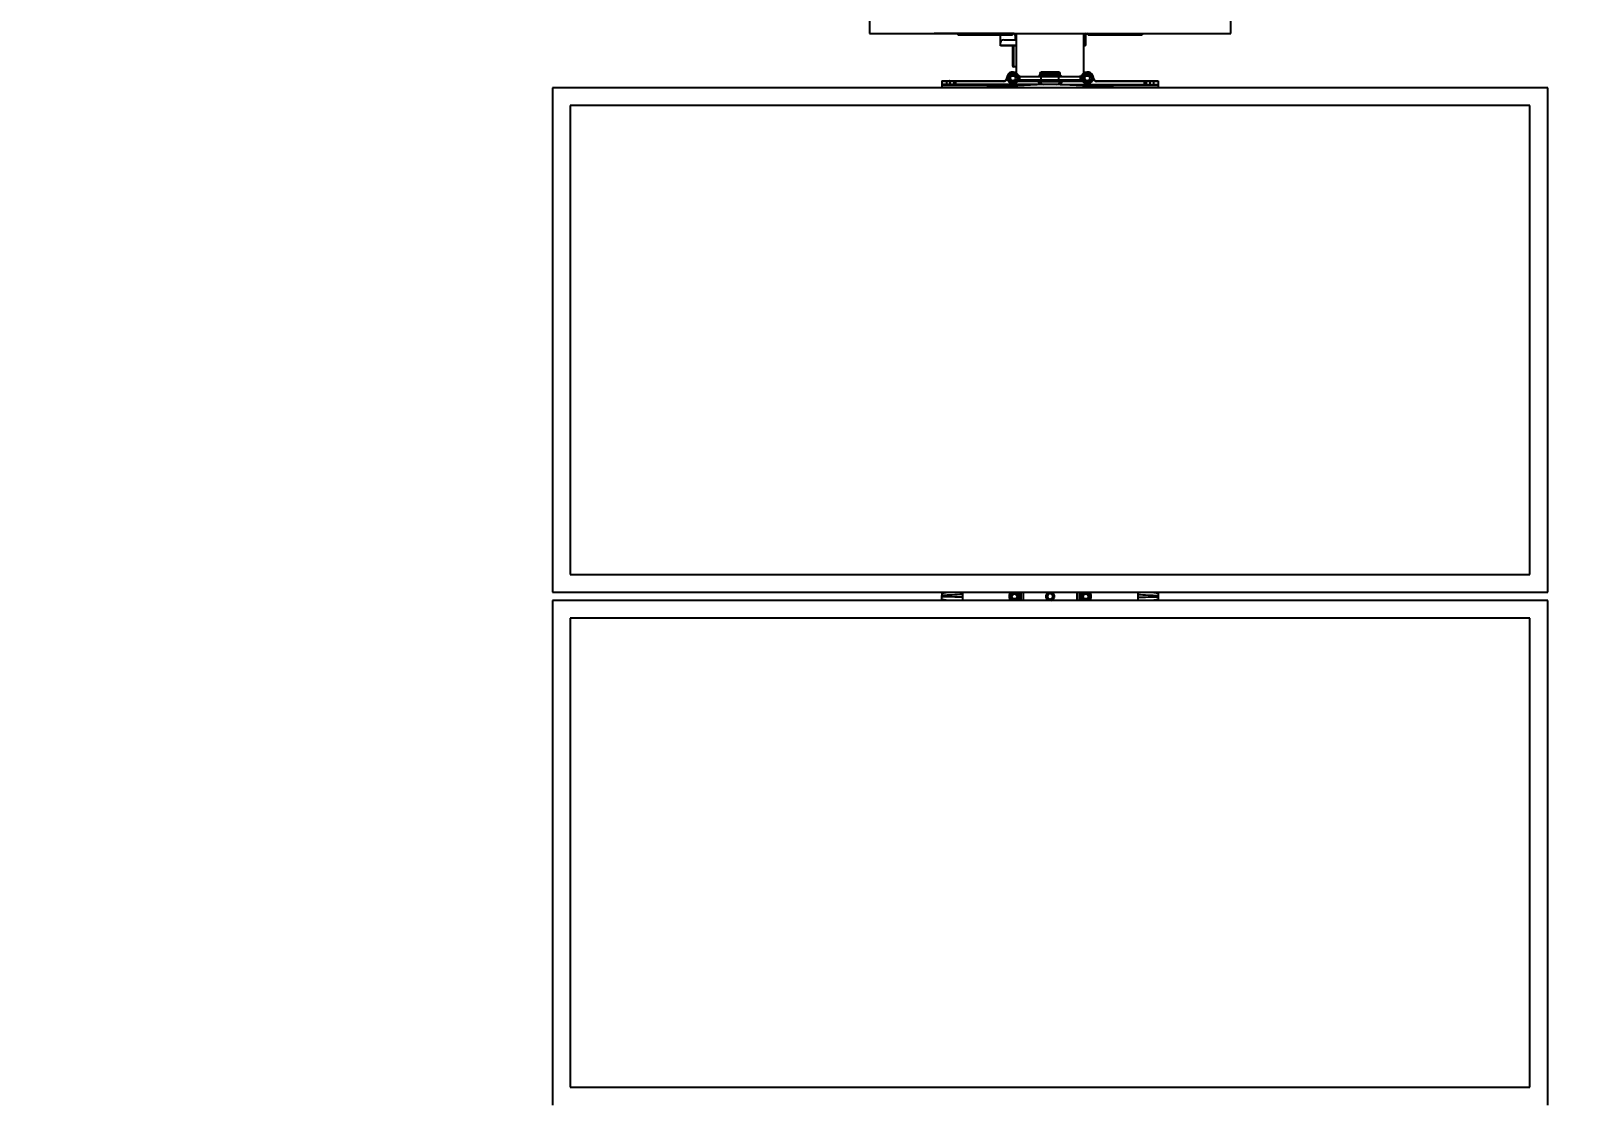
# Model space of a CAD drawing. Header units: feet. Extents: x -21 to 5170, y -254 to 1413.
# Drawn here: x 884.5 to 1023.5, y -55 to 40.9 of the extents above; entities that cross this region are included whole.
import ezdxf
from ezdxf import colors
from ezdxf.entities.mleader import LeaderData, LeaderLine
from ezdxf.math import Vec2, Vec3

# ---------------------------------------------------------------- set-up
doc = ezdxf.new("R2010")
doc.units = ezdxf.units.FT
doc.header["$MEASUREMENT"] = 0
doc.layers.add('E-ARRY-TABL', color=9, linetype='Continuous')
doc.layers.add('G-NPLT', color=67, linetype='Continuous', plot=False)
doc.styles.add('NEI-A', font='arial.ttf')

msp = doc.modelspace()

# ---------------------------------------------------------------- linework, layer by layer
at = {"layer": 'E-ARRY-TABL'}
for p, q in [((959.95564, 56.42221), (959.95564, 40.62914)), ((992.45731, 40.62914), (992.45731, 56.42221)), ((959.95564, 40.62914), (992.45731, 40.62914)), ((965.75465, 40.62914), (965.78077, 40.62765)), ((972.92929, 40.62765), (965.78077, 40.62765)), ((967.94969, 40.50863), (972.78591, 40.50863)), ((967.97538, 40.62914), (967.97538, 40.62765)), ((968.0262, 40.62914), (968.0262, 40.62765)), ((971.75354, 39.50981), (971.75354, 40.50863)), ((973.16223, 40.39876), (973.08789, 40.39876)), ((973.08789, 40.37587), (973.08789, 40.39876)), ((973.08789, 40.37587), (973.16223, 40.37587)), ((973.08906, 40.05913), (973.08906, 40.33596)), ((973.13407, 40.54996), (973.13407, 40.62914)), ((973.16223, 40.37587), (973.16223, 40.39876)), ((973.16223, 40.37587), (973.16231, 40.33596)), ((973.16231, 40.62914), (973.16231, 37.07321)), ((979.25065, 37.07321), (979.25065, 40.62914)), ((979.25065, 40.33596), (979.25073, 40.37587)), ((979.32507, 40.4031), (979.25073, 40.4031)), ((979.25073, 40.4031), (979.25073, 40.37587)), ((979.25073, 40.37587), (979.32507, 40.37587)), ((979.27889, 40.62914), (979.27889, 40.5543)), ((979.32389, 40.33596), (979.32389, 40.14699)), ((979.32507, 40.4031), (979.32507, 40.37587)), ((979.37951, 40.54055), (979.37951, 39.5771)), ((979.62704, 40.51296), (984.46326, 40.51296)), ((971.75354, 39.57143), (973.16231, 39.57143)), ((973.16231, 39.50981), (971.75354, 39.50981)), ((972.0282, 40.05913), (973.16231, 40.05913)), ((972.84324, 37.69288), (972.84324, 39.50981)), ((972.90487, 39.50981), (972.90487, 37.69883)), ((973.04897, 40.06236), (973.0101, 40.06236)), ((973.03962, 40.09583), (973.02776, 40.09583)), ((973.16231, 40.14699), (973.08906, 40.14699)), ((979.32389, 40.14699), (979.25065, 40.14699)), ((979.25065, 40.05913), (979.31313, 40.05913)), ((979.25065, 39.57143), (979.31313, 39.57143)), ((979.37951, 39.50981), (979.25065, 39.50981)), ((979.31313, 40.05913), (979.31313, 39.50981)), ((979.31313, 39.64468), (979.3237, 39.64468)), ((979.37951, 39.5771), (979.31313, 39.5771)), ((979.31313, 39.56562), (979.37951, 39.56562)), ((979.31789, 39.61445), (979.31789, 39.5771)), ((979.3237, 39.5771), (979.3237, 40.14699)), ((979.3237, 39.85176), (979.37951, 39.85176)), ((979.37951, 39.50981), (979.37951, 39.56562)), ((972.84324, 37.69883), (972.91648, 37.69883)), ((972.89905, 37.69288), (972.84324, 37.69288)), ((972.89905, 37.69883), (972.89905, 37.69288)), ((972.90487, 37.68707), (972.90487, 37.63126)), ((972.91648, 37.68707), (972.90487, 37.68707)), ((973.16231, 37.63126), (972.90487, 37.63126)), ((972.91648, 37.69883), (972.91648, 37.63126)), ((966.47886, 36.35757), (972.03003, 36.35757)), ((966.47886, 36.35757), (966.47886, 35.73958)), ((972.03003, 36.31179), (966.47886, 36.31179)), ((966.90809, 36.03713), (966.90809, 36.31179)), ((967.19406, 36.31179), (967.19406, 36.03713)), ((967.56059, 36.03713), (967.56059, 36.31179)), ((967.70358, 36.35757), (967.70358, 36.03713)), ((972.03003, 36.31179), (972.03003, 36.35757)), ((972.3502, 36.61906), (972.30446, 36.62094)), ((972.52362, 36.41032), (972.5245, 36.45238)), ((972.54666, 36.39637), (972.52362, 36.41032)), ((972.53118, 36.77261), (972.53174, 36.79954)), ((972.53174, 36.79954), (972.5686, 36.81981)), ((972.85663, 36.20868), (972.82065, 36.23046)), ((972.82965, 36.96335), (972.87288, 36.98712)), ((972.89986, 36.23244), (972.85663, 36.20868)), ((972.87288, 36.98712), (972.90886, 36.96533)), ((973.19777, 36.39625), (973.16231, 36.37675)), ((973.18285, 36.79942), (973.20589, 36.78547)), ((973.19833, 36.42318), (973.19777, 36.39625)), ((973.20589, 36.78547), (973.20501, 36.74342)), ((973.30447, 36.86597), (973.34356, 36.8898)), ((973.32954, 36.8305), (973.36505, 36.8594)), ((973.32954, 36.75246), (973.32954, 36.8305)), ((973.32954, 36.30035), (973.32954, 36.44334)), ((975.16587, 36.30035), (973.32954, 36.30035)), ((973.46148, 36.7253), (973.46148, 36.39905)), ((978.86127, 36.71234), (973.55169, 36.71234)), ((973.57807, 36.75812), (978.83488, 36.75812)), ((978.81612, 36.43768), (973.59684, 36.43768)), ((975.16587, 36.43713), (975.16587, 36.30035)), ((975.29003, 36.31617), (975.16587, 36.30035)), ((975.28986, 36.31751), (977.12309, 36.31751)), ((975.29094, 37.02133), (975.29094, 36.89545)), ((977.12202, 37.02133), (975.29094, 37.02133)), ((975.29094, 36.89545), (977.12202, 36.89545)), ((975.41488, 36.43768), (975.41488, 36.71234)), ((975.42827, 37.15867), (976.98469, 37.15867)), ((976.99807, 36.43768), (976.99807, 36.71234)), ((977.12202, 36.89545), (977.12202, 37.02133)), ((977.24709, 36.30035), (977.12292, 36.31617)), ((977.24709, 36.30035), (977.24709, 36.43713)), ((979.08341, 36.30035), (977.24709, 36.30035)), ((978.95148, 36.39905), (978.95148, 36.7253)), ((979.08341, 36.8305), (979.04791, 36.8594)), ((979.10848, 36.86597), (979.0694, 36.8898)), ((979.08341, 36.8305), (979.08341, 36.75246)), ((979.08341, 36.44334), (979.08341, 36.30035)), ((980.06275, 36.61906), (980.10849, 36.62094)), ((980.38292, 36.31179), (980.38292, 36.35757)), ((980.38292, 36.35757), (985.93409, 36.35757)), ((985.93409, 36.31179), (980.38292, 36.31179)), ((984.70938, 36.03713), (984.70938, 36.35757)), ((984.85236, 36.31179), (984.85236, 36.03713)), ((985.2189, 36.03713), (985.2189, 36.31179)), ((985.50486, 36.31179), (985.50486, 36.03713)), ((985.93409, 36.35757), (985.93409, 35.73958)), ((1020.97639, 35.73958), (931.43656, 35.73958)), ((931.43656, 35.73958), (931.43656, -9.67121)), ((975.29484, 36.03713), (966.47886, 36.03713)), ((973.86083, 35.94557), (966.47886, 35.94557)), ((973.86083, 35.94557), (969.93018, 35.73958)), ((973.16231, 35.90897), (973.16231, 35.73958)), ((975.6018, 36.03681), (973.86083, 35.94557)), ((976.80517, 36.03713), (975.60779, 36.03713)), ((978.55212, 35.94557), (976.81115, 36.03681)), ((977.11811, 36.03713), (985.93409, 36.03713)), ((985.93409, 35.94557), (978.55212, 35.94557)), ((982.48277, 35.73958), (978.55212, 35.94557)), ((979.25065, 35.73958), (979.25065, 35.90897)), ((1020.97639, -9.67121), (1020.97639, 35.73958)), ((933.03876, 34.13738), (933.03876, -8.06902)), ((1019.37419, 34.13738), (933.03876, 34.13738)), ((1019.37419, -8.06902), (1019.37419, 34.13738)), ((933.03876, -8.06902), (1019.37419, -8.06902)), ((931.43656, -9.67121), (1020.97639, -9.67121)), ((966.47886, -9.75084), (967.06491, -9.67121)), ((972.66805, -9.67919), (972.67681, -9.67121)), ((973.04274, -9.67121), (973.17131, -9.74583)), ((973.18062, -9.67121), (973.20658, -9.68505)), ((979.07921, -9.67699), (979.08559, -9.67121)), ((985.34805, -9.67121), (985.93409, -9.75084)), ((931.43656, -10.40365), (931.43656, -55.81444)), ((1020.97639, -10.40365), (931.43656, -10.40365)), ((967.06564, -10.40365), (966.47886, -10.32402)), ((973.33612, -10.39567), (973.32736, -10.40365)), ((979.23234, -10.40365), (979.20405, -10.38845)), ((979.37038, -10.40489), (979.23972, -10.32791)), ((979.74253, -10.39787), (979.73614, -10.40365)), ((985.93409, -10.32402), (985.34731, -10.40365)), ((1020.97639, -55.81444), (1020.97639, -10.40365)), ((1019.37419, -12.00584), (933.03876, -12.00584)), ((933.03876, -12.00584), (933.03876, -54.21224)), ((1019.37419, -54.21224), (1019.37419, -12.00584)), ((933.03876, -54.21224), (1019.37419, -54.21224))]:
    msp.add_line(p, q, dxfattribs=at)
for points in [[(967.8732, 40.62914), (967.87319, 40.62765), (967.87901, 40.5821), (967.8956, 40.54349), (967.92042, 40.51769), (967.94969, 40.50863), (967.97897, 40.51769), (968.00379, 40.54349), (968.02038, 40.5821), (968.0262, 40.62765)], [(967.92027, 40.62765), (967.92038, 40.62366), (967.92421, 40.60476), (967.93282, 40.59015), (967.94458, 40.58257), (967.95731, 40.58343), (967.96861, 40.59258), (967.97636, 40.6083), (967.97912, 40.62765)], [(972.86242, 40.62765), (972.8566, 40.5821), (972.84001, 40.54349), (972.81519, 40.51769), (972.78591, 40.50863)], [(979.62704, 40.51296), (979.59776, 40.52202), (979.57294, 40.54782), (979.55636, 40.58643), (979.55056, 40.62914)], [(984.38678, 40.62914), (984.39258, 40.58643), (984.40916, 40.54782), (984.43398, 40.52202), (984.46326, 40.51296), (984.49254, 40.52202), (984.51736, 40.54782), (984.53394, 40.58643), (984.53974, 40.62914)], [(984.43389, 40.62914), (984.43659, 40.61263), (984.44435, 40.59691), (984.45564, 40.58776), (984.46837, 40.5869), (984.48014, 40.59448), (984.48874, 40.60909), (984.49257, 40.62799), (984.49263, 40.62914)], [(973.02776, 40.09583), (973.06152, 40.11699), (973.08906, 40.13179)], [(973.08906, 40.12567), (973.07339, 40.11699), (973.03962, 40.09583)], [(973.05603, 40.07575), (973.08828, 40.09596), (973.08906, 40.09641)], [(966.90809, 36.31179), (966.90864, 36.32072), (966.91027, 36.32931), (966.91291, 36.33722), (966.91647, 36.34416), (966.9208, 36.34985), (966.92575, 36.35408), (966.93111, 36.35669), (966.93669, 36.35757)], [(967.19406, 36.31179), (967.19351, 36.32072), (967.19188, 36.32931), (967.18924, 36.33722), (967.18568, 36.34416), (967.18135, 36.34985), (967.17641, 36.35408), (967.17104, 36.35669), (967.16546, 36.35757)], [(967.56059, 36.31179), (967.56004, 36.32072), (967.55842, 36.32931), (967.55577, 36.33722), (967.55222, 36.34416), (967.54788, 36.34985), (967.54294, 36.35408), (967.53758, 36.35669), (967.532, 36.35757)], [(973.46148, 36.7253), (973.46397, 36.73487), (973.46758, 36.744), (973.47214, 36.75225), (973.47743, 36.75923), (973.48322, 36.76464), (973.48922, 36.7682), (973.49515, 36.76975), (973.50075, 36.76922)], [(973.55169, 36.71234), (973.55219, 36.72127), (973.5537, 36.72986), (973.55613, 36.73777), (973.55941, 36.74471), (973.56341, 36.7504), (973.56798, 36.75463), (973.57293, 36.75724), (973.57807, 36.75812)], [(975.41488, 36.71234), (975.41539, 36.72127), (975.41689, 36.72986), (975.41933, 36.73777), (975.42261, 36.74471), (975.42661, 36.7504), (975.43117, 36.75463), (975.43612, 36.75724), (975.44127, 36.75812)], [(976.99807, 36.71234), (976.99757, 36.72127), (976.99606, 36.72986), (976.99363, 36.73777), (976.99034, 36.74471), (976.98635, 36.7504), (976.98178, 36.75463), (976.97683, 36.75724), (976.97169, 36.75812)], [(978.86127, 36.71234), (978.86076, 36.72127), (978.85926, 36.72986), (978.85682, 36.73777), (978.85354, 36.74471), (978.84954, 36.7504), (978.84498, 36.75463), (978.84003, 36.75724), (978.83488, 36.75812)], [(978.95148, 36.7253), (978.94898, 36.73487), (978.94537, 36.744), (978.94081, 36.75225), (978.93552, 36.75923), (978.92974, 36.76464), (978.92374, 36.7682), (978.9178, 36.76975), (978.9122, 36.76922)], [(984.85236, 36.31179), (984.85291, 36.32072), (984.85454, 36.32931), (984.85718, 36.33722), (984.86074, 36.34416), (984.86507, 36.34985), (984.87001, 36.35408), (984.87538, 36.35669), (984.88096, 36.35757)], [(985.2189, 36.31179), (985.21944, 36.32072), (985.22107, 36.32931), (985.22371, 36.33722), (985.22727, 36.34416), (985.2316, 36.34985), (985.23655, 36.35408), (985.24191, 36.35669), (985.24749, 36.35757)], [(985.50486, 36.31179), (985.50431, 36.32072), (985.50268, 36.32931), (985.50004, 36.33722), (985.49649, 36.34416), (985.49215, 36.34985), (985.48721, 36.35408), (985.48184, 36.35669), (985.47627, 36.35757)]]:
    msp.add_lwpolyline(points, dxfattribs=at)
for centre, radius in [((972.86476, 36.5979), 0.48981), ((972.86476, 36.5979), 0.36622), ((972.86476, 36.5979), 0.22889), ((979.5482, 36.5979), 0.48981), ((979.5482, 36.5979), 0.36622), ((979.5482, 36.5979), 0.22889), ((973.00209, -10.03743), 0.33715), ((979.41087, -10.03743), 0.33715), ((973.00209, -10.03743), 0.24051), ((973.00209, -10.03743), 0.22889), ((979.41087, -10.03743), 0.24051), ((979.41087, -10.03743), 0.22889)]:
    msp.add_circle(centre, radius, dxfattribs=at)
for centre, radius, start, end in [((972.0282, 39.78447), 0.27466, 90, 180), ((973.05055, 40.06241), 0.04045, 124.2905746, 180.0673651), ((973.06241, 40.06241), 0.04045, 124.2905746, 180.0673651), ((972.98883, 40.03759), 0.07728, 29.5936611, 48.9117726), ((973.06515, 40.06238), 0.01618, 124.2905746, 180.0673651), ((979.24483, 39.64468), 0.07906, 329.7602805, 356.003276), ((972.90487, 37.69288), 0.06163, 180, 270), ((972.90487, 37.69288), 0.00581, 180, 270), ((972.03003, 36.63223), 0.27466, 270, 357.6447156), ((972.03003, 36.63223), 0.32044, 270, 357.6447156), ((972.86476, 36.5979), 0.56077, 31.3690138, 177.6447156), ((972.86476, 36.5979), 0.51499, 31.3690138, 177.6447156), ((972.86476, 36.5979), 0.40742, 126.8738017, 175.3985356), ((972.86476, 36.5979), 0.40742, 186.8590646, 237.2284647), ((972.86476, 36.5979), 0.40742, 67.037025, 115.183735), ((972.86476, 36.5979), 0.40742, 247.9109617, 294.9737153), ((972.86476, 36.5979), 0.40742, 7.2707127, 56.5342183), ((972.86476, 36.5979), 0.40742, 305.7599509, 355.7674923), ((973.57807, 37.03278), 0.32044, 211.3690138, 219.1415928), ((973.57807, 37.03278), 0.27466, 211.3690138, 219.1415928), ((973.55169, 37.03278), 0.32044, 253.6491279, 270), ((973.57807, 37.03278), 0.27466, 253.6491279, 270), ((975.15361, 36.89545), 0.13733, 270, 0), ((975.15361, 36.30035), 0.13733, 7.1807558, 90), ((975.60779, 36.35757), 0.32044, 187.1807558, 270), ((975.42827, 37.02133), 0.13733, 90, 180), ((976.80517, 36.35757), 0.32044, 270, 352.8192442), ((976.98469, 37.02133), 0.13733, 0, 90), ((977.25935, 36.89545), 0.13733, 180, 270), ((977.25935, 36.30035), 0.13733, 90, 172.8192442), ((978.83488, 37.03278), 0.27466, 270, 286.3508721), ((978.86127, 37.03278), 0.32044, 270, 286.3508721), ((978.83488, 37.03278), 0.27466, 320.8584072, 328.6309862), ((979.5482, 36.5979), 0.56077, 2.3552844, 148.6309862), ((978.83488, 37.03278), 0.32044, 320.8584072, 328.6309862), ((979.5482, 36.5979), 0.51499, 2.3552844, 148.6309862), ((979.5482, 36.5979), 0.40742, 126.7516669, 177.1400168), ((979.5482, 36.5979), 0.40742, 187.7350284, 234.7859231), ((979.5482, 36.5979), 0.40742, 65.7900849, 115.2744101), ((979.5482, 36.5979), 0.40742, 245.3568824, 295.655907), ((979.5482, 36.5979), 0.40742, 7.6164292, 54.814168), ((979.5482, 36.5979), 0.40742, 307.1519395, 356.1897251), ((980.38292, 36.63223), 0.32044, 182.3552844, 270), ((980.38292, 36.63223), 0.27466, 182.3552844, 270), ((973.00209, -10.03743), 0.48981, 132.9975613, 228.3883683), ((973.00209, -10.03743), 0.40742, 115.9892336, 244.0107664), ((973.00209, -10.03743), 0.40742, 295.9892336, 59.8725613), ((973.00209, -10.03743), 0.48981, 312.9975613, 48.3883881), ((979.41087, -10.03743), 0.48981, 132.6184959, 228.3883683), ((979.41087, -10.03743), 0.40742, 115.9892336, 239.4934959), ((979.41087, -10.03743), 0.40742, 295.9892336, 64.0107664), ((979.41087, -10.03743), 0.48981, 312.6184959, 48.3883881)]:
    msp.add_arc(centre, radius, start, end, dxfattribs=at)
for centre, major_axis, ratio, start_param, end_param in [((972.81534, 40.39876), (0.27277, 0), 0.839099631, 0.090946591, 1.397449882), ((972.92929, 40.39876), (0.27277, 0), 0.839099631, 0.721625379, 1.570796327), ((979.48367, 40.4031), (0.27277, 0), 0.839099631, 1.728462863, 2.419967275), ((979.59762, 40.4031), (0.27277, 0), 0.839099631, 1.728462863, 3.050646063), ((973.59684, 36.30035), (0.19469, 0), 0.705389765, 1.570796327, 2.339581285), ((978.81612, 36.30035), (0.19469, 0), 0.705389765, 0.802011369, 1.570796327)]:
    msp.add_ellipse(centre, major_axis=major_axis, ratio=ratio, start_param=start_param, end_param=end_param, dxfattribs=at)
for points, knots in [([(973.08789, 40.39876), (973.08786, 40.40264), (973.08782, 40.40959), (973.08724, 40.4165), (973.08699, 40.41955)], [0, 0, 0, 0, 0.558216671, 1, 1, 1, 1]), ([(973.08906, 40.33596), (973.08898, 40.33978), (973.08869, 40.35299), (973.08822, 40.36637), (973.08789, 40.37587)], [0, 0, 0, 0, 0.289982057, 1, 1, 1, 1]), ([(973.13407, 40.54996), (973.14002, 40.54236), (973.15439, 40.52399), (973.16168, 40.47766), (973.16219, 40.43296), (973.16222, 40.40388), (973.16223, 40.39876)], [0, 0, 0, 0, 0.201331344, 0.486190971, 0.90951622, 1, 1, 1, 1]), ([(979.25073, 40.4031), (979.25061, 40.42877), (979.25042, 40.47099), (979.25697, 40.51952), (979.26845, 40.54353), (979.2771, 40.55246), (979.27889, 40.5543)], [0, 0, 0, 0, 0.450932135, 0.741635886, 0.9467761, 1, 1, 1, 1]), ([(979.32507, 40.37587), (979.32501, 40.37199), (979.3248, 40.35861), (979.32427, 40.34536), (979.32389, 40.33596)], [0, 0, 0, 0, 0.28994844, 1, 1, 1, 1]), ([(979.32597, 40.42388), (979.32566, 40.42002), (979.32512, 40.41311), (979.32508, 40.40616), (979.32507, 40.4031)], [0, 0, 0, 0, 0.558630022, 1, 1, 1, 1]), ([(972.44202, 36.58733), (972.45844, 36.61749), (972.49158, 36.67836), (972.52584, 36.74128), (972.54313, 36.77302)], [0, 0, 0, 0, 0.495457963, 1, 1, 1, 1]), ([(972.55228, 36.40692), (972.54966, 36.4112), (972.52987, 36.44358), (972.49256, 36.50464), (972.45897, 36.5596), (972.44202, 36.58733)], [0, 0, 0, 0, 0.070085768, 0.530782234, 1, 1, 1, 1]), ([(972.54313, 36.77302), (972.54552, 36.77743), (972.56367, 36.81076), (972.59789, 36.8736), (972.6287, 36.93017), (972.64424, 36.95872)], [0, 0, 0, 0, 0.070085768, 0.530782234, 1, 1, 1, 1]), ([(972.66253, 36.22651), (972.64463, 36.25581), (972.60849, 36.31495), (972.57113, 36.37608), (972.55228, 36.40692)], [0, 0, 0, 0, 0.495457963, 1, 1, 1, 1]), ([(972.64424, 36.95872), (972.66198, 36.95916), (972.73088, 36.96088), (972.80246, 36.96267), (972.85561, 36.964)], [0, 0, 0, 0, 0.257551345, 1, 1, 1, 1]), ([(972.66253, 36.22651), (972.68028, 36.22696), (972.74918, 36.22868), (972.82076, 36.23047), (972.8739, 36.23179)], [0, 0, 0, 0, 0.257551345, 1, 1, 1, 1]), ([(972.85561, 36.964), (972.87483, 36.96448), (972.94637, 36.96627), (973.01603, 36.96801), (973.06698, 36.96928)], [0, 0, 0, 0, 0.268633605, 1, 1, 1, 1]), ([(972.8739, 36.23179), (972.89312, 36.23228), (972.96467, 36.23406), (973.03433, 36.2358), (973.08527, 36.23708)], [0, 0, 0, 0, 0.268633605, 1, 1, 1, 1]), ([(973.06698, 36.96928), (973.08488, 36.93998), (973.12102, 36.88084), (973.15838, 36.81971), (973.17723, 36.78887)], [0, 0, 0, 0, 0.495457963, 1, 1, 1, 1]), ([(973.18638, 36.42277), (973.18399, 36.41837), (973.16584, 36.38504), (973.13162, 36.32219), (973.10081, 36.26562), (973.08527, 36.23708)], [0, 0, 0, 0, 0.070085768, 0.530782234, 1, 1, 1, 1]), ([(973.17723, 36.78887), (973.17985, 36.78459), (973.19964, 36.75221), (973.23696, 36.69115), (973.27054, 36.63619), (973.28749, 36.60846)], [0, 0, 0, 0, 0.070085768, 0.530782234, 1, 1, 1, 1]), ([(973.28749, 36.60846), (973.27107, 36.5783), (973.23793, 36.51744), (973.20367, 36.45451), (973.18638, 36.42277)], [0, 0, 0, 0, 0.495457963, 1, 1, 1, 1]), ([(973.46148, 36.7253), (973.44765, 36.73103), (973.41166, 36.74593), (973.36378, 36.78437), (973.33852, 36.81841), (973.32954, 36.8305)], [0, 0, 0, 0, 0.287041376, 0.74678474, 1, 1, 1, 1]), ([(973.32954, 36.30035), (973.32971, 36.30048), (973.34924, 36.3156), (973.39484, 36.3512), (973.43729, 36.38168), (973.46148, 36.39905)], [0, 0, 0, 0, 0.003776787, 0.43232372, 1, 1, 1, 1]), ([(973.36505, 36.8594), (973.37437, 36.84894), (973.39806, 36.82235), (973.43177, 36.79926), (973.46855, 36.78009), (973.48671, 36.77396), (973.50075, 36.76922)], [0, 0, 0, 0, 0.238468555, 0.606420841, 0.695548911, 1, 1, 1, 1]), ([(975.29484, 36.03713), (975.26324, 36.07455), (975.1983, 36.15142), (975.17687, 36.24984), (975.16587, 36.30035)], [0, 0, 0, 0, 0.486802837, 1, 1, 1, 1]), ([(977.24709, 36.30035), (977.23609, 36.24984), (977.21465, 36.15142), (977.14972, 36.07455), (977.11811, 36.03713)], [0, 0, 0, 0, 0.513197163, 1, 1, 1, 1]), ([(978.9122, 36.76922), (978.9306, 36.77578), (978.96689, 36.78871), (979.01565, 36.82306), (979.03921, 36.8496), (979.04791, 36.8594)], [0, 0, 0, 0, 0.393458554, 0.776011655, 1, 1, 1, 1]), ([(979.08341, 36.8305), (979.07501, 36.81914), (979.05287, 36.78917), (979.00675, 36.74924), (978.96965, 36.73317), (978.95148, 36.7253)], [0, 0, 0, 0, 0.23768431, 0.626554785, 1, 1, 1, 1]), ([(978.95148, 36.39905), (978.97567, 36.38168), (979.01812, 36.3512), (979.06371, 36.3156), (979.08324, 36.30048), (979.08341, 36.30035)], [0, 0, 0, 0, 0.56767628, 0.996223213, 1, 1, 1, 1]), ([(979.12543, 36.58863), (979.14194, 36.61874), (979.17527, 36.6795), (979.20973, 36.74232), (979.22711, 36.77401)], [0, 0, 0, 0, 0.495457963, 1, 1, 1, 1]), ([(979.23514, 36.40788), (979.23253, 36.41217), (979.21284, 36.44461), (979.17571, 36.50578), (979.14229, 36.56085), (979.12543, 36.58863)], [0, 0, 0, 0, 0.070085768, 0.530782234, 1, 1, 1, 1]), ([(979.22711, 36.77401), (979.22952, 36.7784), (979.24777, 36.81168), (979.28218, 36.87442), (979.31316, 36.9309), (979.32879, 36.95939)], [0, 0, 0, 0, 0.070085768, 0.530782234, 1, 1, 1, 1]), ([(979.34484, 36.22713), (979.32702, 36.25649), (979.29106, 36.31574), (979.25389, 36.37698), (979.23514, 36.40788)], [0, 0, 0, 0, 0.495457963, 1, 1, 1, 1]), ([(979.32879, 36.95939), (979.34653, 36.95978), (979.41544, 36.96129), (979.48702, 36.96286), (979.54017, 36.96402)], [0, 0, 0, 0, 0.257551345, 1, 1, 1, 1]), ([(979.34484, 36.22713), (979.36259, 36.22752), (979.43149, 36.22903), (979.50308, 36.2306), (979.55622, 36.23177)], [0, 0, 0, 0, 0.257551345, 1, 1, 1, 1]), ([(979.54017, 36.96402), (979.55939, 36.96445), (979.63094, 36.96601), (979.70061, 36.96754), (979.75156, 36.96866)], [0, 0, 0, 0, 0.268633605, 1, 1, 1, 1]), ([(979.55622, 36.23177), (979.57544, 36.23219), (979.64699, 36.23376), (979.71666, 36.23529), (979.76761, 36.2364)], [0, 0, 0, 0, 0.268633605, 1, 1, 1, 1]), ([(979.75156, 36.96866), (979.76937, 36.9393), (979.80533, 36.88006), (979.84251, 36.81881), (979.86126, 36.78791)], [0, 0, 0, 0, 0.495457963, 1, 1, 1, 1]), ([(979.86929, 36.42178), (979.86688, 36.41739), (979.84863, 36.38411), (979.81421, 36.32137), (979.78324, 36.2649), (979.76761, 36.2364)], [0, 0, 0, 0, 0.070085768, 0.530782234, 1, 1, 1, 1]), ([(979.86126, 36.78791), (979.86386, 36.78363), (979.88355, 36.75118), (979.92068, 36.69001), (979.9541, 36.63495), (979.97097, 36.60716)], [0, 0, 0, 0, 0.070085768, 0.530782234, 1, 1, 1, 1]), ([(979.97097, 36.60716), (979.95445, 36.57706), (979.92112, 36.51629), (979.88667, 36.45348), (979.86929, 36.42178)], [0, 0, 0, 0, 0.495457963, 1, 1, 1, 1]), ([(975.62962, 36.03713), (975.62939, 36.03713), (975.59282, 36.03713), (975.51983, 36.03713), (975.4096, 36.03713), (975.33062, 36.03713), (975.29484, 36.03713)], [0, 0, 0, 0, 0.002205058, 0.352907933, 0.706817878, 1, 1, 1, 1]), ([(975.61378, 36.03713), (975.6136, 36.03713), (975.6096, 36.03713), (975.60561, 36.03697), (975.6018, 36.03681)], [0, 0, 0, 0, 0.045670299, 1, 1, 1, 1]), ([(977.11811, 36.03713), (977.08233, 36.03713), (977.004, 36.03713), (976.89367, 36.03713), (976.82068, 36.03713), (976.78356, 36.03713), (976.78333, 36.03713)], [0, 0, 0, 0, 0.293177679, 0.641793898, 0.997794975, 1, 1, 1, 1]), ([(966.47886, -9.67121), (966.47886, -9.67968), (966.47886, -9.72136), (966.47886, -9.73777), (966.47886, -9.75084)], [0, 0, 0, 0, 0.203251759, 1, 1, 1, 1]), ([(968.31469, -9.67121), (968.31504, -9.68371), (968.31584, -9.712), (968.31661, -9.77725), (968.31674, -9.8338), (968.31681, -9.8619)], [0, 0, 0, 0, 0.284877006, 0.644722971, 1, 1, 1, 1]), ([(972.83416, -9.74508), (972.83817, -9.74278), (972.88158, -9.71784), (972.92413, -9.6934), (972.96276, -9.67121)], [0, 0, 0, 0, 0.09219659, 1, 1, 1, 1]), ([(973.56953, -9.67121), (973.56975, -9.69977), (973.5716, -9.9439), (973.57027, -10.18805), (973.5691, -10.40365)], [0, 0, 0, 0, 0.116959652, 1, 1, 1, 1]), ([(973.7978, -10.40365), (973.79862, -10.18758), (973.79954, -9.94343), (973.79807, -9.6993), (973.7979, -9.67121)], [0, 0, 0, 0, 0.88496735, 1, 1, 1, 1]), ([(976.13535, -9.67121), (976.11578, -9.67346), (976.05271, -9.68068), (975.95766, -9.73606), (975.86635, -9.82942), (975.81334, -9.94936), (975.80502, -10.07868), (975.84196, -10.20317), (975.91979, -10.3074), (976.01958, -10.37991), (976.09556, -10.39647), (976.12849, -10.40365)], [0, 0, 0, 0, 0.055467135, 0.178740105, 0.301068238, 0.422074784, 0.541486052, 0.660550552, 0.781493861, 0.905315943, 1, 1, 1, 1]), ([(976.60016, -10.08015), (976.60085, -10.03775), (976.60224, -9.95265), (976.54818, -9.83277), (976.45881, -9.73847), (976.36256, -9.68144), (976.29774, -9.6737), (976.27686, -9.67121)], [0, 0, 0, 0, 0.218328363, 0.43818827, 0.662256444, 0.89122321, 1, 1, 1, 1]), ([(978.61501, -9.67121), (978.61433, -9.89053), (978.61358, -10.13468), (978.61485, -10.37881), (978.61498, -10.40365)], [0, 0, 0, 0, 0.898277382, 1, 1, 1, 1]), ([(978.84341, -10.40365), (978.84321, -10.37831), (978.84133, -10.13418), (978.84267, -9.89003), (978.84387, -9.67121)], [0, 0, 0, 0, 0.10376783, 1, 1, 1, 1]), ([(979.24488, -9.74397), (979.2489, -9.7417), (979.29233, -9.71713), (979.33489, -9.69306), (979.37352, -9.67121)], [0, 0, 0, 0, 0.092516545, 1, 1, 1, 1]), ([(979.45347, -9.67121), (979.48237, -9.68824), (979.52473, -9.7132), (979.56821, -9.73882), (979.58202, -9.74695)], [0, 0, 0, 0, 0.682346465, 1, 1, 1, 1]), ([(984.09835, -9.67121), (984.09815, -9.67624), (984.09735, -9.6964), (984.09645, -9.75965), (984.09625, -9.82762), (984.09614, -9.8619)], [0, 0, 0, 0, 0.141530855, 0.567144679, 1, 1, 1, 1]), ([(985.93409, -9.75084), (985.93409, -9.73712), (985.93409, -9.72058), (985.93409, -9.67841), (985.93409, -9.67121)], [0, 0, 0, 0, 0.829245833, 1, 1, 1, 1]), ([(966.47886, -9.75084), (966.47886, -9.76577), (966.47886, -9.79394), (966.47886, -9.82592), (966.47886, -9.85216), (966.47886, -9.89561), (966.47886, -9.93452), (966.47886, -9.95685), (966.47886, -9.9592)], [0, 0, 0, 0, 0.336781761, 0.635414469, 0.762435252, 0.874639399, 0.986817621, 1, 1, 1, 1]), ([(968.31681, -9.8619), (968.01073, -9.88227), (967.39861, -9.92302), (966.78543, -9.94714), (966.47886, -9.9592)], [0, 0, 0, 0, 0.500050032, 1, 1, 1, 1]), ([(966.47886, -10.06723), (966.47886, -10.064), (966.47886, -10.05945), (966.47886, -10.05223), (966.47886, -10.04776), (966.47886, -10.04414), (966.47886, -10.04269), (966.47886, -10.0398), (966.47886, -10.03503), (966.47886, -10.02838), (966.47886, -10.01981), (966.47886, -10.00624), (966.47886, -9.98572), (966.47886, -9.9689), (966.47886, -9.9592)], [0, 0, 0, 0, 0.088792677, 0.125266565, 0.198196576, 0.211434953, 0.224673296, 0.237911626, 0.290864967, 0.355531486, 0.42020743, 0.526263413, 0.726625991, 1, 1, 1, 1]), ([(968.31659, -10.11587), (968.01043, -10.10513), (967.39814, -10.08366), (966.78527, -10.07271), (966.47886, -10.06723)], [0, 0, 0, 0, 0.500036901, 1, 1, 1, 1]), ([(966.47886, -10.32402), (966.47886, -10.31897), (966.47886, -10.28947), (966.47886, -10.26297), (966.47886, -10.21728), (966.47886, -10.17535), (966.47886, -10.12413), (966.47886, -10.08637), (966.47886, -10.06723)], [0, 0, 0, 0, 0.104408076, 0.610092505, 0.713229006, 0.816381409, 0.906958044, 1, 1, 1, 1]), ([(966.47886, -10.32402), (966.47886, -10.33774), (966.47886, -10.35428), (966.47886, -10.39645), (966.47886, -10.40365)], [0, 0, 0, 0, 0.829245833, 1, 1, 1, 1]), ([(968.31659, -10.11587), (968.3167, -10.14441), (968.31693, -10.20581), (968.31664, -10.29166), (968.31589, -10.36211), (968.31504, -10.39122), (968.31468, -10.40365)], [0, 0, 0, 0, 0.237682332, 0.511297981, 0.791460281, 1, 1, 1, 1]), ([(968.31681, -9.8619), (968.31673, -9.90121), (968.31664, -9.94821), (968.31635, -10.00359), (968.3163, -10.0285), (968.31629, -10.04957), (968.31636, -10.06484), (968.31636, -10.07581), (968.31645, -10.09182), (968.31654, -10.10678), (968.31659, -10.11587)], [0, 0, 0, 0, 0.473900563, 0.566584192, 0.646097342, 0.765289978, 0.812851893, 0.824688911, 0.893504587, 1, 1, 1, 1]), ([(972.66451, -10.23133), (972.66458, -10.19972), (972.66472, -10.13591), (972.66487, -10.06996), (972.66494, -10.03668)], [0, 0, 0, 0, 0.495457963, 1, 1, 1, 1]), ([(972.83286, -10.32903), (972.78871, -10.30341), (972.7317, -10.27033), (972.67687, -10.2385), (972.66451, -10.23133)], [0, 0, 0, 0, 0.774619327, 1, 1, 1, 1]), ([(972.66494, -10.03668), (972.66495, -10.03206), (972.6651, -9.96633), (972.66524, -9.90192), (972.66537, -9.84203)], [0, 0, 0, 0, 0.070220322, 1, 1, 1, 1]), ([(972.66537, -9.84203), (972.69278, -9.82628), (972.74811, -9.7945), (972.80531, -9.76165), (972.83416, -9.74508)], [0, 0, 0, 0, 0.495457963, 1, 1, 1, 1]), ([(972.96144, -10.40365), (972.93258, -10.3869), (972.89021, -10.36231), (972.84673, -10.33708), (972.83286, -10.32903)], [0, 0, 0, 0, 0.681174188, 1, 1, 1, 1]), ([(973.17001, -10.32978), (973.16601, -10.33208), (973.12259, -10.35702), (973.08004, -10.38146), (973.04142, -10.40365)], [0, 0, 0, 0, 0.09219659, 1, 1, 1, 1]), ([(973.3388, -10.23283), (973.31139, -10.24858), (973.25606, -10.28036), (973.19887, -10.31321), (973.17001, -10.32978)], [0, 0, 0, 0, 0.495457963, 1, 1, 1, 1]), ([(973.17131, -9.74583), (973.18516, -9.75387), (973.24214, -9.78693), (973.29765, -9.81915), (973.33967, -9.84353)], [0, 0, 0, 0, 0.243165711, 1, 1, 1, 1]), ([(973.33923, -10.03818), (973.33922, -10.04279), (973.33908, -10.10853), (973.33893, -10.17294), (973.3388, -10.23283)], [0, 0, 0, 0, 0.070220322, 1, 1, 1, 1]), ([(973.33967, -9.84353), (973.3396, -9.87514), (973.33945, -9.93894), (973.33931, -10.0049), (973.33923, -10.03818)], [0, 0, 0, 0, 0.495457963, 1, 1, 1, 1]), ([(976.4382, -9.9852), (976.44155, -10.01166), (976.44724, -10.05646), (976.42984, -10.12678), (976.3944, -10.1901), (976.33358, -10.24336), (976.25877, -10.27374), (976.17772, -10.2778), (976.09973, -10.25472), (976.03404, -10.20728), (975.98781, -10.14113), (975.96582, -10.0633), (975.97073, -9.98231), (975.99184, -9.93225), (976.02041, -9.8874), (976.05667, -9.84732), (976.12746, -9.80869), (976.20735, -9.79536), (976.28758, -9.80927), (976.35801, -9.849), (976.41306, -9.90916), (976.42984, -9.9599), (976.4382, -9.9852)], [0, 0, 0, 0, 0.05318276, 0.090051856, 0.143930989, 0.197508132, 0.250693831, 0.303997406, 0.357752004, 0.411588514, 0.465007081, 0.518157859, 0.571608056, 0.625348022, 0.625461196, 0.679189914, 0.732471661, 0.785668797, 0.839276455, 0.893156273, 0.946740624, 1, 1, 1, 1]), ([(976.29863, -10.40365), (976.33846, -10.39125), (976.42004, -10.36588), (976.51859, -10.28037), (976.58087, -10.1801), (976.59461, -10.10893), (976.60016, -10.08015)], [0, 0, 0, 0, 0.263744587, 0.540159175, 0.814036973, 1, 1, 1, 1]), ([(979.07201, -10.22909), (979.07229, -10.19748), (979.07286, -10.13368), (979.07344, -10.06773), (979.07373, -10.03445)], [0, 0, 0, 0, 0.495457963, 1, 1, 1, 1]), ([(979.23972, -10.32791), (979.22592, -10.31977), (979.16917, -10.28634), (979.11387, -10.25375), (979.07201, -10.22909)], [0, 0, 0, 0, 0.243165711, 1, 1, 1, 1]), ([(979.07373, -10.03445), (979.07377, -10.02983), (979.07435, -9.9641), (979.07492, -9.89969), (979.07545, -9.8398)], [0, 0, 0, 0, 0.070220322, 1, 1, 1, 1]), ([(979.07545, -9.8398), (979.10297, -9.82424), (979.15851, -9.79283), (979.21592, -9.76036), (979.24488, -9.74397)], [0, 0, 0, 0, 0.495457963, 1, 1, 1, 1]), ([(979.57685, -10.33089), (979.57284, -10.33316), (979.5294, -10.35773), (979.48684, -10.3818), (979.44822, -10.40365)], [0, 0, 0, 0, 0.092516545, 1, 1, 1, 1]), ([(979.74628, -10.23505), (979.71877, -10.25062), (979.66323, -10.28203), (979.60582, -10.3145), (979.57685, -10.33089)], [0, 0, 0, 0, 0.495457963, 1, 1, 1, 1]), ([(979.58202, -9.74695), (979.626, -9.77287), (979.68279, -9.80633), (979.73741, -9.83851), (979.74972, -9.84576)], [0, 0, 0, 0, 0.774619327, 1, 1, 1, 1]), ([(979.748, -10.04041), (979.74796, -10.04503), (979.74738, -10.11075), (979.74681, -10.17517), (979.74628, -10.23505)], [0, 0, 0, 0, 0.070220322, 1, 1, 1, 1]), ([(979.74972, -9.84576), (979.74944, -9.87738), (979.74888, -9.94118), (979.7483, -10.00713), (979.748, -10.04041)], [0, 0, 0, 0, 0.495457963, 1, 1, 1, 1]), ([(984.09636, -10.11587), (984.09624, -10.1489), (984.09599, -10.22002), (984.09649, -10.31449), (984.09733, -10.37851), (984.09814, -10.39863), (984.09834, -10.40365)], [0, 0, 0, 0, 0.272878633, 0.587618909, 0.897093641, 1, 1, 1, 1]), ([(984.09614, -9.8619), (984.09622, -9.90121), (984.09632, -9.94821), (984.0966, -10.00359), (984.09665, -10.0285), (984.09666, -10.04957), (984.0966, -10.06484), (984.09659, -10.07581), (984.09651, -10.09182), (984.09642, -10.10678), (984.09636, -10.11587)], [0, 0, 0, 0, 0.473900563, 0.566584192, 0.646097342, 0.765289978, 0.812851893, 0.824688911, 0.893504587, 1, 1, 1, 1]), ([(984.09614, -9.8619), (984.40223, -9.88227), (985.01434, -9.92302), (985.62753, -9.94714), (985.93409, -9.9592)], [0, 0, 0, 0, 0.500050032, 1, 1, 1, 1]), ([(984.09636, -10.11587), (984.40253, -10.10513), (985.01481, -10.08366), (985.62768, -10.07271), (985.93409, -10.06723)], [0, 0, 0, 0, 0.500036901, 1, 1, 1, 1]), ([(985.93409, -9.75084), (985.93409, -9.76591), (985.93409, -9.79572), (985.93409, -9.82472), (985.93409, -9.85931), (985.93409, -9.90535), (985.93409, -9.94201), (985.93409, -9.9592)], [0, 0, 0, 0, 0.332265312, 0.657491515, 0.788304514, 0.900705037, 1, 1, 1, 1]), ([(985.93409, -9.9592), (985.93409, -9.97251), (985.93409, -9.99099), (985.93409, -10.01132), (985.93409, -10.01931), (985.93409, -10.02729), (985.93409, -10.0346), (985.93409, -10.04125), (985.93409, -10.04291), (985.93409, -10.04524), (985.93409, -10.04823), (985.93409, -10.05354), (985.93409, -10.05989), (985.93409, -10.06488), (985.93409, -10.06723)], [0, 0, 0, 0, 0.378460386, 0.525059812, 0.561520365, 0.597982148, 0.743875857, 0.762193155, 0.780422606, 0.789537342, 0.825996993, 0.862456604, 0.935401836, 1, 1, 1, 1]), ([(985.93409, -10.06723), (985.93409, -10.08593), (985.93409, -10.12585), (985.93409, -10.1788), (985.93409, -10.22225), (985.93409, -10.2492), (985.93409, -10.28094), (985.93409, -10.30927), (985.93409, -10.32402)], [0, 0, 0, 0, 0.090987099, 0.194222261, 0.297480686, 0.412851507, 0.694273649, 1, 1, 1, 1]), ([(985.93409, -10.40365), (985.93409, -10.39517), (985.93409, -10.3535), (985.93409, -10.33709), (985.93409, -10.32402)], [0, 0, 0, 0, 0.203251759, 1, 1, 1, 1])]:
    msp.add_open_spline(points, degree=3, knots=knots, dxfattribs=at)

# ---------------------------------------------------------------- next in the draw order: leaders
at = {"layer": 'G-NPLT'}
ml = msp.add_multileader_mtext('Standard', dxfattribs=at)
ml.set_content('\\A1;NEXTRACKER', color=256, style='NEI-A')
ml.set_leader_properties()
ml.build(insert=Vec2(0, 0))
ml.multileader.update_dxf_attribs({"dogleg_length": 0.89968, "arrow_head_size": 64.60241})
ctx = ml.context
ctx.base_point, ctx.char_height, ctx.arrow_head_size, ctx.landing_gap_size, ctx.plane_origin = Vec3(548.11818, -201.63335), 43.068273, 64.60241, 33.07065, Vec3(16248.8215, -11812.68326)
notes = []
notes.append((ctx, [(0, (0, 0, 0), (0, 0), (1, 0), 1, [])]))
ctx.mtext.insert, ctx.mtext.width, ctx.mtext.flow_direction = Vec3(581.18883, -179.73199), 410.8719117, 5
ctx.mtext.has_bg_fill, ctx.mtext.bg_color, ctx.mtext.bg_scale_factor, ctx.mtext.bg_transparency, ctx.mtext.use_window_bg_color = 1, -1073741824, 1.5, 0, 1
for ctx, leaders in notes:
    for number, flags, end, landing, length, lines in leaders:
        leader = LeaderData()
        leader.index, (leader.has_last_leader_line, leader.has_dogleg_vector, leader.attachment_direction) = number, flags
        leader.last_leader_point, leader.dogleg_vector, leader.dogleg_length = Vec3(end), Vec3(landing), length
        for number, points, colour, breaks in lines:
            line = LeaderLine()
            line.index, line.vertices, line.color, line.breaks = number, Vec3.list(points), colors.encode_raw_color(colour), breaks
            leader.lines.append(line)
        ctx.leaders.append(leader)

# ---------------------------------------------------------------- next in the draw order: leaders
ml = msp.add_multileader_mtext('Standard', dxfattribs=at)
ml.set_content('\\A1;ATI', color=256, style='NEI-A')
ml.set_leader_properties()
ml.build(insert=Vec2(0, 0))
ml.multileader.update_dxf_attribs({"dogleg_length": 0.89968, "arrow_head_size": 64.60241})
ctx = ml.context
ctx.base_point, ctx.char_height, ctx.arrow_head_size, ctx.landing_gap_size, ctx.plane_origin = Vec3(2046.95625, -210.91911), 43.068273, 64.60241, 33.07065, Vec3(17655.77939, -11807.0407)
notes = []
notes.append((ctx, [(0, (0, 0, 0), (0, 0), (1, 0), 1, [])]))
ctx.mtext.insert, ctx.mtext.width, ctx.mtext.flow_direction = Vec3(2080.0269, -189.38498), 97.1085959, 5
ctx.mtext.has_bg_fill, ctx.mtext.bg_color, ctx.mtext.bg_scale_factor, ctx.mtext.bg_transparency, ctx.mtext.use_window_bg_color = 1, -1073741824, 1.5, 0, 1
for ctx, leaders in notes:
    for number, flags, end, landing, length, lines in leaders:
        leader = LeaderData()
        leader.index, (leader.has_last_leader_line, leader.has_dogleg_vector, leader.attachment_direction) = number, flags
        leader.last_leader_point, leader.dogleg_vector, leader.dogleg_length = Vec3(end), Vec3(landing), length
        for number, points, colour, breaks in lines:
            line = LeaderLine()
            line.index, line.vertices, line.color, line.breaks = number, Vec3.list(points), colors.encode_raw_color(colour), breaks
            leader.lines.append(line)
        ctx.leaders.append(leader)

# ---------------------------------------------------------------- next in the draw order: leaders
ml = msp.add_multileader_mtext('Standard', dxfattribs=at)
ml.set_content('\\A1;GAMECHANGE', color=256, style='NEI-A')
ml.set_leader_properties()
ml.build(insert=Vec2(0, 0))
ml.multileader.update_dxf_attribs({"dogleg_length": 0.89968, "arrow_head_size": 64.60241})
ctx = ml.context
ctx.base_point, ctx.char_height, ctx.arrow_head_size, ctx.landing_gap_size, ctx.plane_origin = Vec3(3193.50933, -201.22638), 43.068273, 64.60241, 33.07065, Vec3(19000.63376, -11807.0407)
notes = []
notes.append((ctx, [(0, (0, 0, 0), (0, 0), (1, 0), 1, [])]))
ctx.mtext.insert, ctx.mtext.width, ctx.mtext.flow_direction = Vec3(3226.57997, -179.32502), 410.8719117, 5
ctx.mtext.has_bg_fill, ctx.mtext.bg_color, ctx.mtext.bg_scale_factor, ctx.mtext.bg_transparency, ctx.mtext.use_window_bg_color = 1, -1073741824, 1.5, 0, 1
for ctx, leaders in notes:
    for number, flags, end, landing, length, lines in leaders:
        leader = LeaderData()
        leader.index, (leader.has_last_leader_line, leader.has_dogleg_vector, leader.attachment_direction) = number, flags
        leader.last_leader_point, leader.dogleg_vector, leader.dogleg_length = Vec3(end), Vec3(landing), length
        for number, points, colour, breaks in lines:
            line = LeaderLine()
            line.index, line.vertices, line.color, line.breaks = number, Vec3.list(points), colors.encode_raw_color(colour), breaks
            leader.lines.append(line)
        ctx.leaders.append(leader)

# ---------------------------------------------------------------- next in the draw order: leaders
ml = msp.add_multileader_mtext('Standard', dxfattribs=at)
ml.set_content('\\A1;FTC', color=256, style='NEI-A')
ml.set_leader_properties()
ml.build(insert=Vec2(0, 0))
ml.multileader.update_dxf_attribs({"dogleg_length": 0.89968, "arrow_head_size": 64.60241})
ctx = ml.context
ctx.base_point, ctx.char_height, ctx.arrow_head_size, ctx.landing_gap_size, ctx.plane_origin = Vec3(4694.02381, -210.43336), 43.068273, 64.60241, 33.07065, Vec3(20345.48813, -11807.0407)
notes = []
notes.append((ctx, [(0, (0, 0, 0), (0, 0), (1, 0), 1, [])]))
ctx.mtext.insert, ctx.mtext.width, ctx.mtext.flow_direction = Vec3(4727.09445, -188.532), 126.6975761, 5
ctx.mtext.has_bg_fill, ctx.mtext.bg_color, ctx.mtext.bg_scale_factor, ctx.mtext.bg_transparency, ctx.mtext.use_window_bg_color = 1, -1073741824, 1.5, 0, 1
for ctx, leaders in notes:
    for number, flags, end, landing, length, lines in leaders:
        leader = LeaderData()
        leader.index, (leader.has_last_leader_line, leader.has_dogleg_vector, leader.attachment_direction) = number, flags
        leader.last_leader_point, leader.dogleg_vector, leader.dogleg_length = Vec3(end), Vec3(landing), length
        for number, points, colour, breaks in lines:
            line = LeaderLine()
            line.index, line.vertices, line.color, line.breaks = number, Vec3.list(points), colors.encode_raw_color(colour), breaks
            leader.lines.append(line)
        ctx.leaders.append(leader)

doc.saveas('drawing.dxf')
